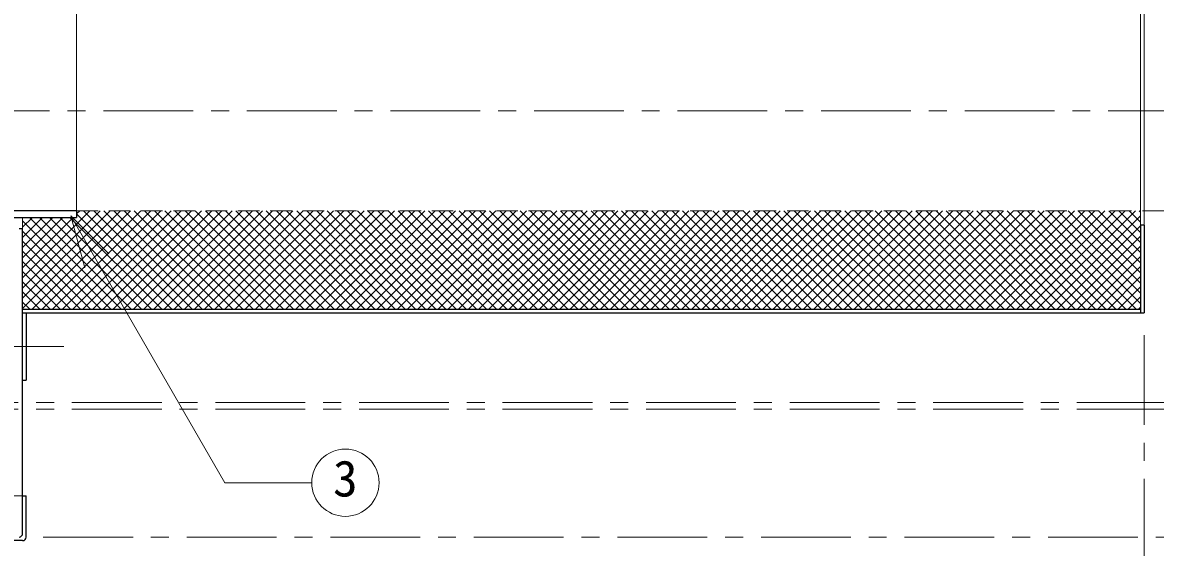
# Model space of a CAD drawing. Units: millimetres at full size, sheet at 1:8; details may follow other scales. Extents: x -1695 to 1545, y -1111 to 1137.
# Drawn here: x -545 to -40, y -692 to -458 of the extents above; entities that cross this region are included whole.
import ezdxf
from ezdxf.enums import TextEntityAlignment as Align

# ---------------------------------------------------------------- set-up
doc = ezdxf.new("R2010")
doc.units = ezdxf.units.MM
doc.header["$LTSCALE"] = 8
doc.linetypes.add('CHAIN1', pattern=[8, 5, -1, 1, -1])
doc.linetypes.add('DASHED1', pattern=[1.8, 1.2, -0.6])
doc.layers.add('0-0_ﾚｲﾔ1', color=4, linetype='Continuous', lineweight=9)
doc.styles.add('ＭＳ ゴシック', font='')
doc.styles.get('ＭＳ ゴシック').set_extended_font_data('MS Gothic')

msp = doc.modelspace()

# ---------------------------------------------------------------- linework, layer by layer
at = {"layer": '0-0_ﾚｲﾔ1', "color": 7, "lineweight": 18}
for p, q in [((-46.737, -547.909), (-46.737, -445.909)), ((-45.137, -547.909), (-45.137, -445.909)), ((-521.137, -452.409), (-521.137, -541.409)), ((-545.137, -549.409), (-545.137, -544.409)), ((-523.699, -543.68), (-506.729, -560.65)), ((-523.699, -543.68), (-517.488, -566.862)), ((-523.699, -543.68), (-454.992, -662.685)), ((-416.25, -662.685), (-454.992, -662.685))]:
    msp.add_line(p, q, dxfattribs=at)
at = {"layer": '0-0_ﾚｲﾔ1', "linetype": 'CHAIN1'}
for p, q in [((-637.137, -496.909), (179.863, -496.909)), ((-45.137, -596.909), (-45.137, -836.909)), ((-566.737, -601.909), (-523.537, -601.909)), ((-587.137, -626.909), (269.863, -626.909)), ((-587.137, -629.909), (314.863, -629.909)), ((-535.937, -686.909), (359.863, -686.909))]:
    msp.add_line(p, q, dxfattribs=at)
at = {"layer": '0-0_ﾚｲﾔ1', "color": 5, "lineweight": 25}
for p, q in [((-521.137, -541.409), (-606.137, -541.409)), ((-603.137, -544.409), (-521.137, -544.409)), ((-521.137, -541.409), (-521.137, -544.409)), ((-546.737, -549.409), (-545.137, -549.409)), ((-545.137, -686.109), (-545.137, -549.409)), ((-46.737, -547.909), (-46.737, -586.909)), ((-45.137, -547.909), (-46.737, -547.909)), ((-45.137, -547.909), (-45.137, -586.909)), ((-545.137, -585.309), (-46.737, -585.309)), ((-545.137, -586.909), (-45.137, -586.909)), ((-543.537, -586.909), (-543.537, -616.909)), ((-545.137, -616.909), (-543.537, -616.909)), ((-545.137, -668.509), (-543.537, -668.509)), ((-543.537, -686.909), (-543.537, -668.509)), ((-545.137, -688.509), (-1255.137, -688.509))]:
    msp.add_line(p, q, dxfattribs=at)
at = {"layer": '0-0_ﾚｲﾔ1'}
for p, q in [((-545.137, -584.988), (-501.558, -541.409)), ((-545.137, -580.463), (-506.084, -541.409)), ((-545.137, -575.937), (-510.609, -541.409)), ((-545.137, -571.412), (-515.135, -541.409)), ((-545.137, -566.886), (-522.66, -544.409)), ((-545.137, -562.361), (-527.186, -544.409)), ((-545.137, -557.835), (-531.711, -544.409)), ((-545.137, -553.31), (-536.237, -544.409)), ((-545.137, -548.784), (-540.762, -544.409)), ((-542.146, -544.409), (-501.246, -585.309)), ((-540.933, -585.309), (-497.033, -541.409)), ((-537.621, -544.409), (-496.721, -585.309)), ((-536.408, -585.309), (-492.508, -541.409)), ((-533.095, -544.409), (-492.195, -585.309)), ((-531.882, -585.309), (-487.982, -541.409)), ((-528.57, -544.409), (-487.67, -585.309)), ((-527.357, -585.309), (-483.457, -541.409)), ((-524.044, -544.409), (-483.144, -585.309)), ((-522.831, -585.309), (-478.931, -541.409)), ((-521.137, -542.886), (-519.66, -541.409)), ((-521.137, -542.791), (-478.619, -585.309)), ((-518.306, -585.309), (-474.406, -541.409)), ((-517.993, -541.409), (-474.093, -585.309)), ((-513.78, -585.309), (-469.88, -541.409)), ((-513.468, -541.409), (-469.568, -585.309)), ((-509.255, -585.309), (-465.355, -541.409)), ((-508.942, -541.409), (-465.042, -585.309)), ((-504.729, -585.309), (-460.829, -541.409)), ((-504.417, -541.409), (-460.517, -585.309)), ((-500.204, -585.309), (-456.304, -541.409)), ((-499.891, -541.409), (-455.991, -585.309)), ((-495.678, -585.309), (-451.778, -541.409)), ((-495.366, -541.409), (-451.466, -585.309)), ((-491.153, -585.309), (-447.253, -541.409)), ((-490.84, -541.409), (-446.94, -585.309)), ((-486.627, -585.309), (-442.727, -541.409)), ((-486.315, -541.409), (-442.415, -585.309)), ((-482.102, -585.309), (-438.202, -541.409)), ((-481.79, -541.409), (-437.89, -585.309)), ((-477.576, -585.309), (-433.676, -541.409)), ((-477.264, -541.409), (-433.364, -585.309)), ((-473.051, -585.309), (-429.151, -541.409)), ((-472.739, -541.409), (-428.839, -585.309)), ((-468.525, -585.309), (-424.625, -541.409)), ((-468.213, -541.409), (-424.313, -585.309)), ((-464, -585.309), (-420.1, -541.409)), ((-463.688, -541.409), (-419.788, -585.309)), ((-459.474, -585.309), (-415.574, -541.409)), ((-459.162, -541.409), (-415.262, -585.309)), ((-454.949, -585.309), (-411.049, -541.409)), ((-454.637, -541.409), (-410.737, -585.309)), ((-450.423, -585.309), (-406.523, -541.409)), ((-450.111, -541.409), (-406.211, -585.309)), ((-445.898, -585.309), (-401.998, -541.409)), ((-445.586, -541.409), (-401.686, -585.309)), ((-441.372, -585.309), (-397.472, -541.409)), ((-441.06, -541.409), (-397.16, -585.309)), ((-436.847, -585.309), (-392.947, -541.409)), ((-436.535, -541.409), (-392.635, -585.309)), ((-432.321, -585.309), (-388.421, -541.409)), ((-432.009, -541.409), (-388.109, -585.309)), ((-427.796, -585.309), (-383.896, -541.409)), ((-427.484, -541.409), (-383.584, -585.309)), ((-423.27, -585.309), (-379.37, -541.409)), ((-422.958, -541.409), (-379.058, -585.309)), ((-418.745, -585.309), (-374.845, -541.409)), ((-418.433, -541.409), (-374.533, -585.309)), ((-414.219, -585.309), (-370.319, -541.409)), ((-413.907, -541.409), (-370.007, -585.309)), ((-409.694, -585.309), (-365.794, -541.409)), ((-409.382, -541.409), (-365.482, -585.309)), ((-405.168, -585.309), (-361.268, -541.409)), ((-404.856, -541.409), (-360.956, -585.309)), ((-400.643, -585.309), (-356.743, -541.409)), ((-400.331, -541.409), (-356.431, -585.309)), ((-396.118, -585.309), (-352.218, -541.409)), ((-395.805, -541.409), (-351.905, -585.309)), ((-391.592, -585.309), (-347.692, -541.409)), ((-391.28, -541.409), (-347.38, -585.309)), ((-387.067, -585.309), (-343.167, -541.409)), ((-386.754, -541.409), (-342.854, -585.309)), ((-382.541, -585.309), (-338.641, -541.409)), ((-382.229, -541.409), (-338.329, -585.309)), ((-378.016, -585.309), (-334.116, -541.409)), ((-377.703, -541.409), (-333.803, -585.309)), ((-373.49, -585.309), (-329.59, -541.409)), ((-373.178, -541.409), (-329.278, -585.309)), ((-368.965, -585.309), (-325.065, -541.409)), ((-368.652, -541.409), (-324.752, -585.309)), ((-364.439, -585.309), (-320.539, -541.409)), ((-364.127, -541.409), (-320.227, -585.309)), ((-359.914, -585.309), (-316.014, -541.409)), ((-359.601, -541.409), (-315.701, -585.309)), ((-355.388, -585.309), (-311.488, -541.409)), ((-355.076, -541.409), (-311.176, -585.309)), ((-350.863, -585.309), (-306.963, -541.409)), ((-350.551, -541.409), (-306.651, -585.309)), ((-346.337, -585.309), (-302.437, -541.409)), ((-346.025, -541.409), (-302.125, -585.309)), ((-341.812, -585.309), (-297.912, -541.409)), ((-341.5, -541.409), (-297.6, -585.309)), ((-337.286, -585.309), (-293.386, -541.409)), ((-336.974, -541.409), (-293.074, -585.309)), ((-332.761, -585.309), (-288.861, -541.409)), ((-332.449, -541.409), (-288.549, -585.309)), ((-328.235, -585.309), (-284.335, -541.409)), ((-327.923, -541.409), (-284.023, -585.309)), ((-323.71, -585.309), (-279.81, -541.409)), ((-323.398, -541.409), (-279.498, -585.309)), ((-319.184, -585.309), (-275.284, -541.409)), ((-318.872, -541.409), (-274.972, -585.309)), ((-314.659, -585.309), (-270.759, -541.409)), ((-314.347, -541.409), (-270.447, -585.309)), ((-310.133, -585.309), (-266.233, -541.409)), ((-309.821, -541.409), (-265.921, -585.309)), ((-305.608, -585.309), (-261.708, -541.409)), ((-305.296, -541.409), (-261.396, -585.309)), ((-301.082, -585.309), (-257.182, -541.409)), ((-300.77, -541.409), (-256.87, -585.309)), ((-296.557, -585.309), (-252.657, -541.409)), ((-296.245, -541.409), (-252.345, -585.309)), ((-292.031, -585.309), (-248.131, -541.409)), ((-291.719, -541.409), (-247.819, -585.309)), ((-287.506, -585.309), (-243.606, -541.409)), ((-287.194, -541.409), (-243.294, -585.309)), ((-282.98, -585.309), (-239.08, -541.409)), ((-282.668, -541.409), (-238.768, -585.309)), ((-278.455, -585.309), (-234.555, -541.409)), ((-278.143, -541.409), (-234.243, -585.309)), ((-273.929, -585.309), (-230.029, -541.409)), ((-273.617, -541.409), (-229.717, -585.309)), ((-269.404, -585.309), (-225.504, -541.409)), ((-269.092, -541.409), (-225.192, -585.309)), ((-264.878, -585.309), (-220.978, -541.409)), ((-264.566, -541.409), (-220.666, -585.309)), ((-260.353, -585.309), (-216.453, -541.409)), ((-260.041, -541.409), (-216.141, -585.309)), ((-255.828, -585.309), (-211.928, -541.409)), ((-255.515, -541.409), (-211.615, -585.309)), ((-251.302, -585.309), (-207.402, -541.409)), ((-250.99, -541.409), (-207.09, -585.309)), ((-246.777, -585.309), (-202.877, -541.409)), ((-246.464, -541.409), (-202.564, -585.309)), ((-242.251, -585.309), (-198.351, -541.409)), ((-241.939, -541.409), (-198.039, -585.309)), ((-237.726, -585.309), (-193.826, -541.409)), ((-237.413, -541.409), (-193.513, -585.309)), ((-233.2, -585.309), (-189.3, -541.409)), ((-232.888, -541.409), (-188.988, -585.309)), ((-228.675, -585.309), (-184.775, -541.409)), ((-228.362, -541.409), (-184.462, -585.309)), ((-224.149, -585.309), (-180.249, -541.409)), ((-223.837, -541.409), (-179.937, -585.309)), ((-219.624, -585.309), (-175.724, -541.409)), ((-219.311, -541.409), (-175.411, -585.309)), ((-215.098, -585.309), (-171.198, -541.409)), ((-214.786, -541.409), (-170.886, -585.309)), ((-210.573, -585.309), (-166.673, -541.409)), ((-210.261, -541.409), (-166.361, -585.309)), ((-206.047, -585.309), (-162.147, -541.409)), ((-205.735, -541.409), (-161.835, -585.309)), ((-201.522, -585.309), (-157.622, -541.409)), ((-201.21, -541.409), (-157.31, -585.309)), ((-196.996, -585.309), (-153.096, -541.409)), ((-196.684, -541.409), (-152.784, -585.309)), ((-192.471, -585.309), (-148.571, -541.409)), ((-192.159, -541.409), (-148.259, -585.309)), ((-187.945, -585.309), (-144.045, -541.409)), ((-187.633, -541.409), (-143.733, -585.309)), ((-183.42, -585.309), (-139.52, -541.409)), ((-183.108, -541.409), (-139.208, -585.309)), ((-178.894, -585.309), (-134.994, -541.409)), ((-178.582, -541.409), (-134.682, -585.309)), ((-174.369, -585.309), (-130.469, -541.409)), ((-174.057, -541.409), (-130.157, -585.309)), ((-169.843, -585.309), (-125.943, -541.409)), ((-169.531, -541.409), (-125.631, -585.309)), ((-165.318, -585.309), (-121.418, -541.409)), ((-165.006, -541.409), (-121.106, -585.309)), ((-160.792, -585.309), (-116.892, -541.409)), ((-160.48, -541.409), (-116.58, -585.309)), ((-156.267, -585.309), (-112.367, -541.409)), ((-155.955, -541.409), (-112.055, -585.309)), ((-151.741, -585.309), (-107.841, -541.409)), ((-151.429, -541.409), (-107.529, -585.309)), ((-147.216, -585.309), (-103.316, -541.409)), ((-146.904, -541.409), (-103.004, -585.309)), ((-142.69, -585.309), (-98.79, -541.409)), ((-142.378, -541.409), (-98.478, -585.309)), ((-138.165, -585.309), (-94.265, -541.409)), ((-137.853, -541.409), (-93.953, -585.309)), ((-133.639, -585.309), (-89.739, -541.409)), ((-133.327, -541.409), (-89.427, -585.309)), ((-129.114, -585.309), (-85.214, -541.409)), ((-128.802, -541.409), (-84.902, -585.309)), ((-124.589, -585.309), (-80.689, -541.409)), ((-124.276, -541.409), (-80.376, -585.309)), ((-120.063, -585.309), (-76.163, -541.409)), ((-119.751, -541.409), (-75.851, -585.309)), ((-115.538, -585.309), (-71.638, -541.409)), ((-115.225, -541.409), (-71.325, -585.309)), ((-111.012, -585.309), (-67.112, -541.409)), ((-110.7, -541.409), (-66.8, -585.309)), ((-106.487, -585.309), (-62.587, -541.409)), ((-106.174, -541.409), (-62.274, -585.309)), ((-101.961, -585.309), (-58.061, -541.409)), ((-101.649, -541.409), (-57.749, -585.309)), ((-97.436, -585.309), (-53.536, -541.409)), ((-97.123, -541.409), (-53.223, -585.309)), ((-92.91, -585.309), (-49.01, -541.409)), ((-92.598, -541.409), (-48.698, -585.309)), ((-88.385, -585.309), (-46.737, -543.662)), ((-88.072, -541.409), (-46.737, -582.744)), ((-83.547, -541.409), (-46.737, -578.219)), ((-79.022, -541.409), (-46.737, -573.693)), ((-74.496, -541.409), (-46.737, -569.168)), ((-69.971, -541.409), (-46.737, -564.642)), ((-65.445, -541.409), (-46.737, -560.117)), ((-60.92, -541.409), (-46.737, -555.591)), ((-56.394, -541.409), (-46.737, -551.066)), ((-51.869, -541.409), (-46.737, -546.54)), ((-47.343, -541.409), (-46.737, -542.015)), ((-545.137, -545.943), (-505.772, -585.309)), ((-83.859, -585.309), (-46.737, -548.187)), ((-545.137, -550.469), (-510.297, -585.309)), ((-545.137, -554.994), (-514.823, -585.309)), ((-79.334, -585.309), (-46.737, -552.713)), ((-545.137, -559.52), (-519.348, -585.309)), ((-74.808, -585.309), (-46.737, -557.238)), ((-545.137, -564.045), (-523.874, -585.309)), ((-70.283, -585.309), (-46.737, -561.764)), ((-545.137, -568.571), (-528.399, -585.309)), ((-65.757, -585.309), (-46.737, -566.289)), ((-545.137, -573.096), (-532.925, -585.309)), ((-61.232, -585.309), (-46.737, -570.815)), ((-56.706, -585.309), (-46.737, -575.34)), ((-545.137, -577.622), (-537.45, -585.309)), ((-52.181, -585.309), (-46.737, -579.866)), ((-545.137, -582.147), (-541.976, -585.309)), ((-47.655, -585.309), (-46.737, -584.391))]:
    msp.add_line(p, q, dxfattribs=at)
at = {"layer": '0-0_ﾚｲﾔ1', "linetype": 'DASHED1'}
for p, q in [((-521.137, -541.409), (4.863, -541.409)), ((-545.137, -668.509), (-1255.137, -668.509))]:
    msp.add_line(p, q, dxfattribs=at)
at = {"layer": '0-0_ﾚｲﾔ1', "color": 7, "lineweight": 18}
msp.add_circle((-401.25, -662.685), 15, dxfattribs=at)
at = {"layer": '0-0_ﾚｲﾔ1', "color": 5, "lineweight": 25}
for centre in [(-546.737, -685.309), (-545.137, -686.909)]:
    msp.add_arc(centre, 1.6, 270, 0, dxfattribs=at)

# ---------------------------------------------------------------- texts
at = {"layer": '0-0_ﾚｲﾔ1', "color": 7, "style": 'ＭＳ ゴシック'}
msp.add_text('3', height=16.13, dxfattribs=at).set_placement((-406.75, -673.685), align=Align.BOTTOM_LEFT)

doc.saveas('drawing.dxf')
